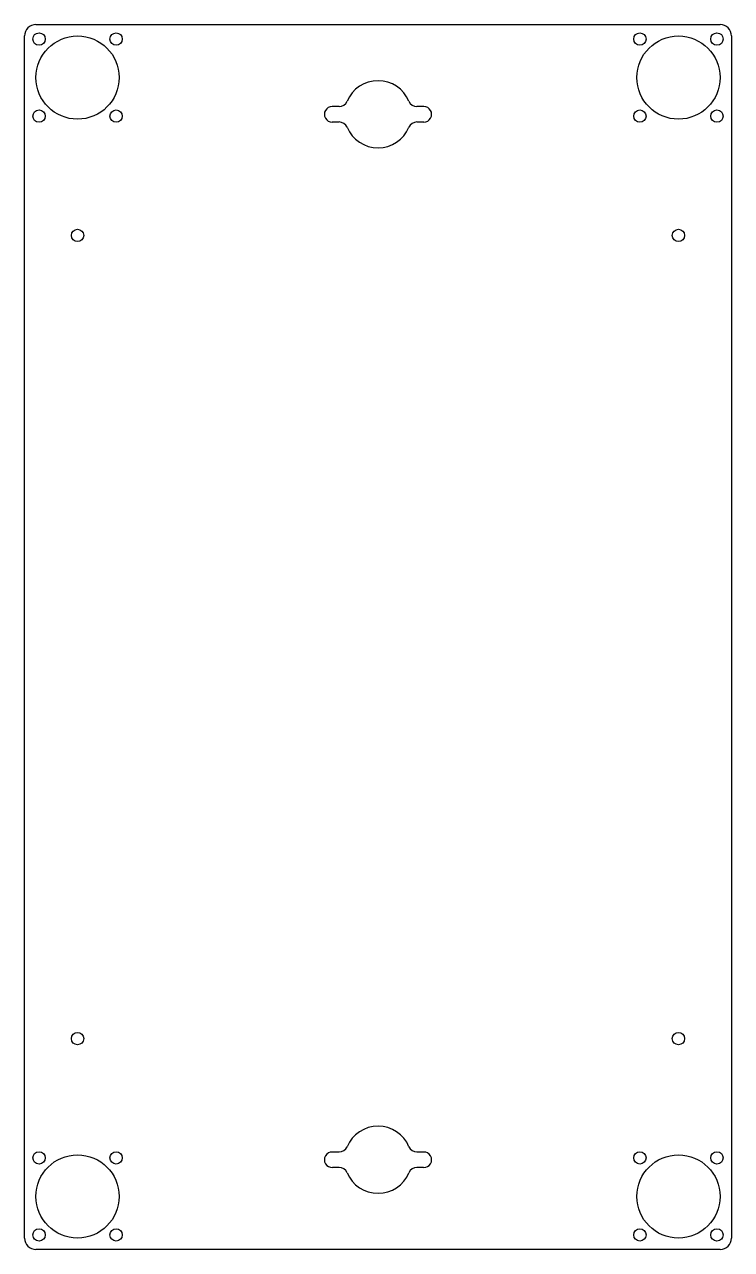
# Model space of a CAD drawing. Header units: millimetres. Extents: x 0 to 247, y 1 to 428.
import ezdxf

# ---------------------------------------------------------------- set-up
doc = ezdxf.new("R2010")
doc.units = ezdxf.units.MM
doc.layers.add('Sketch 02', color=7, linetype='Continuous')

msp = doc.modelspace()

# ---------------------------------------------------------------- linework, layer by layer
at = {"layer": 'Sketch 02'}
for p, q in [((4.17, 428.15), (242.67, 428.15)), ((0.17, 5.15), (0.17, 424.15)), ((246.67, 424.15), (246.67, 5.15)), ((109.87, 399.56), (107.45, 399.56)), ((139.38, 399.56), (136.97, 399.56)), ((107.45, 394.17), (109.87, 394.17)), ((136.97, 394.17), (139.38, 394.17)), ((107.51, 35.14), (109.87, 35.14)), ((136.97, 35.14), (139.32, 35.14)), ((109.87, 29.75), (107.52, 29.75)), ((139.32, 29.75), (136.97, 29.75)), ((242.67, 1.15), (4.17, 1.15))]:
    msp.add_line(p, q, dxfattribs=at)
for centre, radius in [((5.23, 423.09), 2.15), ((18.67, 409.65), 14.5), ((32.1, 423.09), 2.15), ((214.73, 423.09), 2.15), ((228.17, 409.65), 14.5), ((241.6, 423.09), 2.15), ((5.23, 396.22), 2.15), ((32.1, 396.22), 2.15), ((214.73, 396.22), 2.15), ((241.6, 396.22), 2.15), ((18.67, 354.65), 2.15), ((228.17, 354.65), 2.15), ((18.67, 74.65), 2.15), ((228.17, 74.65), 2.15), ((5.23, 33.09), 2.15), ((32.1, 33.09), 2.15), ((214.73, 33.09), 2.15), ((241.6, 33.09), 2.15), ((18.67, 19.65), 14.5), ((228.17, 19.65), 14.5), ((5.23, 6.22), 2.15), ((32.1, 6.22), 2.15), ((214.73, 6.22), 2.15), ((241.6, 6.22), 2.15)]:
    msp.add_circle(centre, radius, dxfattribs=at)
for centre, radius, start, end in [((4.17, 424.15), 4, 90, 180), ((242.67, 424.15), 4, 0, 90), ((123.42, 396.86), 11.7, 22.8139, 157.1861), ((109.87, 402.56), 3, 270, 337.1861), ((136.97, 402.56), 3, 202.8139, 270), ((107.42, 396.86), 2.7, 89.2506, 270.7494), ((139.42, 396.86), 2.7, 269.2506, 90.7494), ((109.87, 391.17), 3, 22.8139, 90), ((136.97, 391.17), 3, 90, 157.1861), ((123.42, 396.86), 11.7, 202.8139, 337.1861), ((123.42, 32.44), 11.7, 22.8074, 157.1926), ((107.42, 32.44), 2.7, 87.9603, 272.197), ((109.87, 38.14), 3, 270, 337.1926), ((136.97, 38.14), 3, 202.8074, 270), ((139.42, 32.44), 2.7, 267.8802, 92.1198), ((109.87, 26.75), 3, 22.8068, 90), ((123.42, 32.44), 11.7, 202.8068, 337.1932), ((136.97, 26.75), 3, 90, 157.1932), ((4.17, 5.15), 4, 180, 270), ((242.67, 5.15), 4, 270, 0)]:
    msp.add_arc(centre, radius, start, end, dxfattribs=at)

doc.saveas('drawing.dxf')
